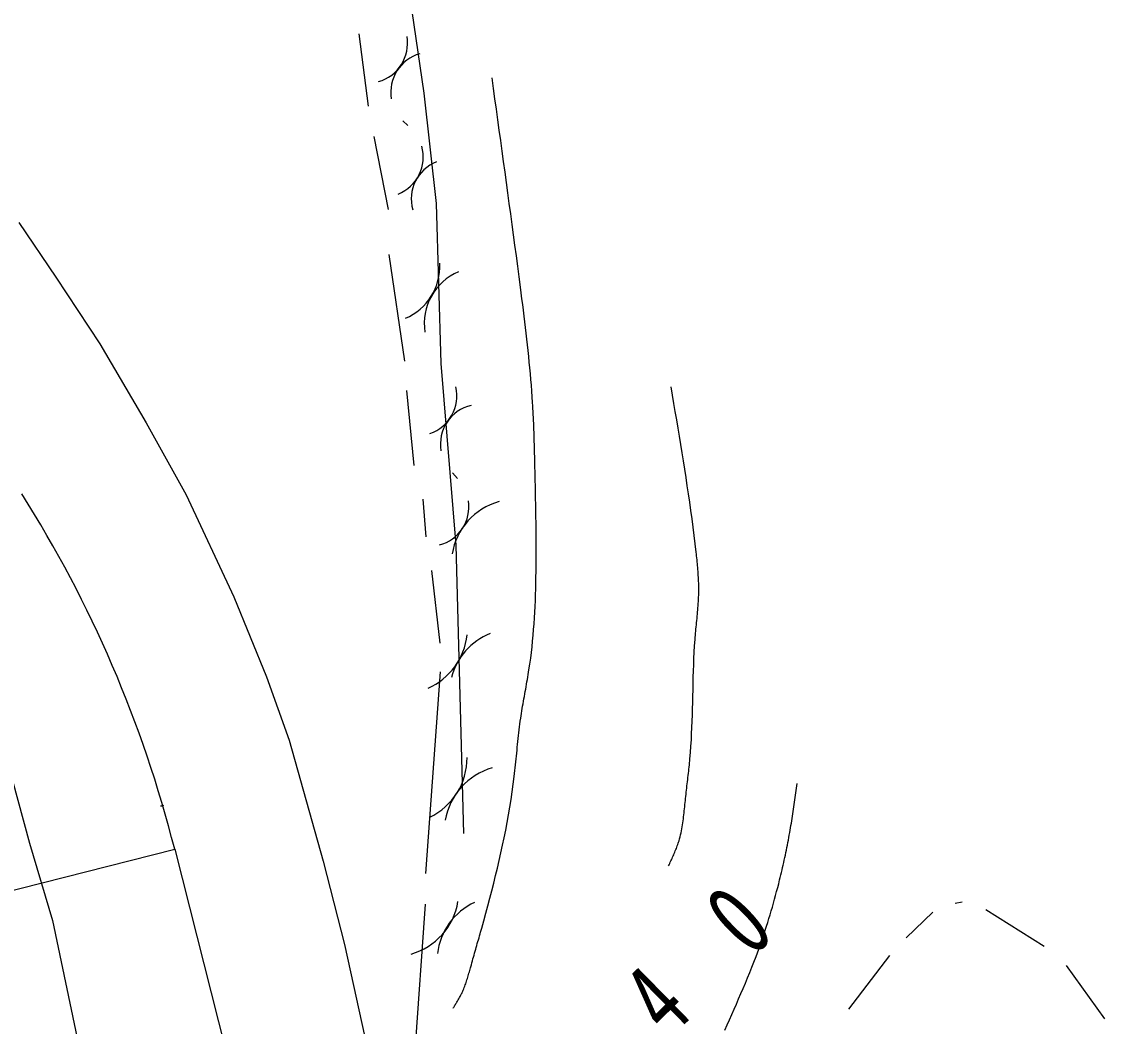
# Model space of a CAD drawing. Units: millimetres, scale not verified. Extents: x 40000 to 680000, y 20000 to 380000.
# Drawn here: x 518720 to 545186, y 297773 to 322330 of the extents above; entities that cross this region are included whole.
import ezdxf

# ---------------------------------------------------------------- set-up
doc = ezdxf.new("R2010")
doc.units = ezdxf.units.MM
doc.header["$LTSCALE"] = 1000
doc.layers.add('M-BGD', color=7, linetype='Continuous', lineweight=25)
doc.styles.add('ＭＳ ゴシック', font='')
doc.styles.get('ＭＳ ゴシック').set_extended_font_data('MS Gothic')

msp = doc.modelspace()

# ---------------------------------------------------------------- linework, layer by layer
at = {"layer": 'M-BGD'}
for p, q in [((527967, 324591), (528549, 320580)), ((526965, 322029), (527191, 320262)), ((528549, 320580), (528852, 317882)), ((528042, 319906), (528158, 319793)), ((527326, 319520), (527679, 317740)), ((528852, 317882), (528968, 313971)), ((518655, 317420), (519557, 316085)), ((527695, 316642), (528080, 314030)), ((519557, 316085), (520628, 314456)), ((520628, 314456), (521761, 312528)), ((528968, 313971), (529331, 309532)), ((528127, 313318), (528309, 311481)), ((521761, 312528), (522742, 310768)), ((529256, 311299), (529377, 311164)), ((522742, 310768), (523905, 308268)), ((528530, 310656), (528602, 309739)), ((529331, 309532), (529517, 302487)), ((528740, 308919), (528939, 307143)), ((523905, 308268), (524704, 306313)), ((524704, 306313), (525257, 304770)), ((528952, 306442), (528591, 301512)), ((525257, 304770), (526087, 301807)), ((518340, 304349), (518909, 302254)), ((522137, 303159), (522114, 303153)), ((522189, 303171), (522141, 303159)), ((518909, 302254), (519473, 300363)), ((498227, 295960), (522461, 302102)), ((522461, 302102), (524773, 292979)), ((526087, 301807), (526609, 299773)), ((528580, 300760), (528293, 296611)), ((541539, 300787), (541707, 300820)), ((540339, 299937), (540992, 300566)), ((542292, 300632), (543717, 299733)), ((519473, 300363), (520147, 297165)), ((526609, 299773), (527205, 297065)), ((538937, 298191), (539946, 299506)), ((544254, 299259), (545186, 297956))]:
    msp.add_line(p, q, dxfattribs=at)
for points in [[(529267, 298214), (529279, 298232), (529291, 298252), (529302, 298270), (529313, 298290), (529325, 298308), (529337, 298328), (529349, 298347), (529360, 298366), (529371, 298385), (529383, 298404), (529394, 298424), (529405, 298443), (529415, 298462), (529426, 298482), (529437, 298501), (529447, 298521), (529457, 298540), (529468, 298561), (529478, 298580), (529486, 298600), (529501, 298630), (529514, 298661), (529526, 298692), (529539, 298722), (529551, 298753), (529562, 298785), (529574, 298815), (529585, 298847), (529595, 298879), (529606, 298911), (529616, 298942), (529626, 298975), (529635, 299006), (529645, 299039), (529655, 299071), (529664, 299103), (529673, 299136), (529682, 299168), (529690, 299200), (529699, 299232), (529713, 299279), (529726, 299326), (529740, 299373), (529753, 299421), (529765, 299468), (529779, 299515), (529792, 299562), (529806, 299609), (529819, 299656), (529833, 299703), (529846, 299750), (529859, 299797), (529873, 299844), (529886, 299891), (529900, 299938), (529912, 299985), (529926, 300032), (529939, 300079), (529952, 300126), (529966, 300172), (530016, 300355), (530066, 300538), (530117, 300722), (530165, 300905), (530213, 301089), (530260, 301273), (530306, 301457), (530351, 301642), (530394, 301827), (530436, 302013), (530477, 302198), (530516, 302384), (530554, 302570), (530589, 302757), (530623, 302944), (530655, 303131), (530685, 303318), (530713, 303506), (530738, 303695), (530761, 303883), (530770, 303953), (530778, 304025), (530786, 304096), (530793, 304167), (530801, 304238), (530807, 304309), (530815, 304381), (530821, 304452), (530829, 304523), (530836, 304594), (530843, 304665), (530850, 304737), (530858, 304807), (530866, 304879), (530873, 304950), (530882, 305021), (530891, 305091), (530900, 305163), (530909, 305234), (530920, 305304), (530929, 305364), (530938, 305423), (530947, 305482), (530957, 305541), (530966, 305601), (530977, 305660), (530987, 305719), (530998, 305778), (531009, 305837), (531019, 305897), (531030, 305955), (531041, 306015), (531052, 306074), (531062, 306134), (531073, 306192), (531083, 306252), (531094, 306311), (531104, 306370), (531113, 306429), (531122, 306488), (531144, 306629), (531163, 306769), (531180, 306909), (531196, 307049), (531211, 307191), (531224, 307332), (531236, 307473), (531246, 307615), (531255, 307756), (531264, 307898), (531271, 308039), (531277, 308181), (531282, 308322), (531286, 308465), (531290, 308606), (531293, 308749), (531295, 308890), (531297, 309032), (531297, 309174), (531297, 309316), (531298, 309428), (531297, 309540), (531297, 309652), (531296, 309763), (531296, 309876), (531295, 309988), (531294, 310100), (531292, 310211), (531290, 310324), (531289, 310435), (531287, 310547), (531285, 310659), (531283, 310771), (531281, 310883), (531278, 310994), (531276, 311106), (531273, 311218), (531271, 311330), (531268, 311441), (531266, 311554), (531264, 311627), (531262, 311700), (531260, 311774), (531258, 311846), (531256, 311919), (531255, 311993), (531252, 312066), (531250, 312139), (531247, 312212), (531245, 312286), (531242, 312359), (531239, 312432), (531237, 312505), (531234, 312578), (531230, 312652), (531227, 312725), (531223, 312798), (531219, 312871), (531215, 312944), (531210, 313018), (531201, 313159), (531191, 313301), (531181, 313442), (531169, 313583), (531157, 313725), (531145, 313866), (531130, 314007), (531116, 314149), (531102, 314290), (531086, 314431), (531071, 314572), (531055, 314712), (531038, 314853), (531020, 314994), (531003, 315135), (530986, 315276), (530968, 315417), (530950, 315558), (530932, 315699), (530913, 315840), (530880, 316097), (530846, 316352), (530813, 316608), (530779, 316864), (530745, 317120), (530710, 317375), (530675, 317631), (530641, 317888), (530606, 318143), (530571, 318399), (530536, 318655), (530501, 318910), (530465, 319166), (530430, 319422), (530395, 319677), (530360, 319933), (530324, 320188), (530289, 320444), (530254, 320700), (530218, 320954)], [(534534, 301693), (534547, 301724), (534561, 301754), (534576, 301785), (534590, 301815), (534605, 301846), (534618, 301876), (534632, 301907), (534646, 301938), (534659, 301969), (534673, 301998), (534686, 302029), (534699, 302061), (534712, 302092), (534724, 302122), (534735, 302154), (534747, 302185), (534758, 302216), (534769, 302248), (534780, 302279), (534789, 302311), (534803, 302359), (534816, 302406), (534828, 302453), (534838, 302502), (534848, 302550), (534858, 302599), (534867, 302648), (534875, 302696), (534882, 302745), (534889, 302794), (534895, 302843), (534901, 302894), (534907, 302943), (534912, 302993), (534919, 303042), (534924, 303092), (534929, 303142), (534934, 303192), (534939, 303241), (534944, 303291), (534949, 303341), (534954, 303394), (534960, 303445), (534966, 303497), (534972, 303548), (534978, 303599), (534984, 303650), (534990, 303701), (534996, 303753), (535002, 303804), (535008, 303855), (535014, 303907), (535020, 303958), (535026, 304009), (535031, 304060), (535036, 304111), (535042, 304162), (535047, 304213), (535052, 304265), (535057, 304316), (535070, 304468), (535081, 304621), (535091, 304773), (535098, 304926), (535106, 305079), (535111, 305232), (535116, 305386), (535120, 305538), (535124, 305692), (535127, 305845), (535131, 305999), (535135, 306153), (535139, 306306), (535143, 306460), (535149, 306613), (535155, 306767), (535163, 306920), (535171, 307074), (535182, 307226), (535195, 307380), (535199, 307432), (535204, 307484), (535209, 307536), (535214, 307588), (535218, 307640), (535223, 307692), (535229, 307743), (535234, 307795), (535239, 307847), (535243, 307898), (535248, 307950), (535252, 308002), (535256, 308054), (535259, 308106), (535263, 308158), (535266, 308209), (535268, 308261), (535270, 308314), (535271, 308365), (535272, 308417), (535272, 308464), (535272, 308512), (535272, 308560), (535270, 308607), (535268, 308654), (535266, 308702), (535264, 308749), (535261, 308797), (535258, 308844), (535254, 308892), (535251, 308939), (535247, 308987), (535243, 309034), (535238, 309082), (535234, 309129), (535229, 309176), (535224, 309224), (535218, 309271), (535214, 309318), (535208, 309366), (535185, 309570), (535160, 309772), (535135, 309976), (535108, 310178), (535080, 310381), (535052, 310583), (535022, 310785), (534992, 310987), (534962, 311189), (534930, 311390), (534899, 311592), (534866, 311793), (534833, 311995), (534800, 312196), (534765, 312398), (534732, 312599), (534697, 312800), (534663, 313001), (534628, 313202), (534594, 313403)], [(535908, 297681), (535965, 297808), (536021, 297935), (536078, 298063), (536135, 298190), (536191, 298318), (536247, 298446), (536303, 298573), (536358, 298702), (536413, 298830), (536467, 298959), (536520, 299088), (536572, 299217), (536622, 299346), (536673, 299477), (536707, 299569), (536740, 299661), (536773, 299754), (536806, 299846), (536837, 299940), (536869, 300032), (536899, 300126), (536929, 300219), (536959, 300313), (536988, 300406), (537017, 300501), (537045, 300595), (537071, 300689), (537098, 300783), (537125, 300878), (537151, 300973), (537176, 301068), (537201, 301164), (537225, 301258), (537249, 301354), (537264, 301414), (537279, 301474), (537293, 301535), (537308, 301596), (537321, 301657), (537335, 301717), (537349, 301778), (537363, 301838), (537376, 301899), (537389, 301960), (537402, 302021), (537415, 302081), (537427, 302142), (537439, 302203), (537451, 302265), (537463, 302326), (537474, 302387), (537485, 302447), (537497, 302509), (537507, 302570), (537517, 302626), (537526, 302683), (537535, 302740), (537544, 302796), (537554, 302854), (537563, 302910), (537571, 302967), (537579, 303023), (537587, 303080), (537596, 303137), (537604, 303193), (537612, 303251), (537620, 303307), (537627, 303364), (537636, 303421), (537644, 303478), (537651, 303534), (537659, 303592), (537666, 303648), (537674, 303705)]]:
    msp.add_lwpolyline(points, dxfattribs=at)
for centre, radius, start, end in [((527179, 321804), 975, 285.6276, 9.5935), ((528718, 320607), 975, 105.6277, 189.548), ((527561, 319022), 975, 291.7876, 15.7107), ((529220, 317998), 975, 111.8335, 195.7107), ((527563, 316347), 1378, 293.0592, 3.1876), ((529939, 314950), 1378, 113.0262, 188.729), ((528383, 313184), 975, 288.9962, 12.9665), ((529932, 312002), 976, 103.3019, 189.5935), ((493381, 294732), 30000, 14.2214, 32.3648), ((528681, 310481), 975, 284.8798, 7.9598), ((530825, 309055), 1605, 105.7228, 170.5372), ((528012, 307510), 1605, 293.6785, 353.9839), ((530778, 305891), 1605, 112.2506, 165.218), ((528002, 304333), 1606, 295.5916, 0.3682), ((530661, 302546), 1606, 105.7479, 170.5707), ((527803, 301084), 1605, 285.7733, 350.5707), ((530476, 299353), 1606, 115.3841, 172.8641)]:
    msp.add_arc(centre, radius, start, end, dxfattribs=at)

# ---------------------------------------------------------------- texts
at = {"layer": 'M-BGD', "insert": (534575, 297437), "char_height": 1833, "attachment_point": 7, "rotation": 44.4, "style": 'ＭＳ ゴシック'}
msp.add_mtext('\\T3.22;\\W0.7;40', dxfattribs=at)

doc.saveas('drawing.dxf')
